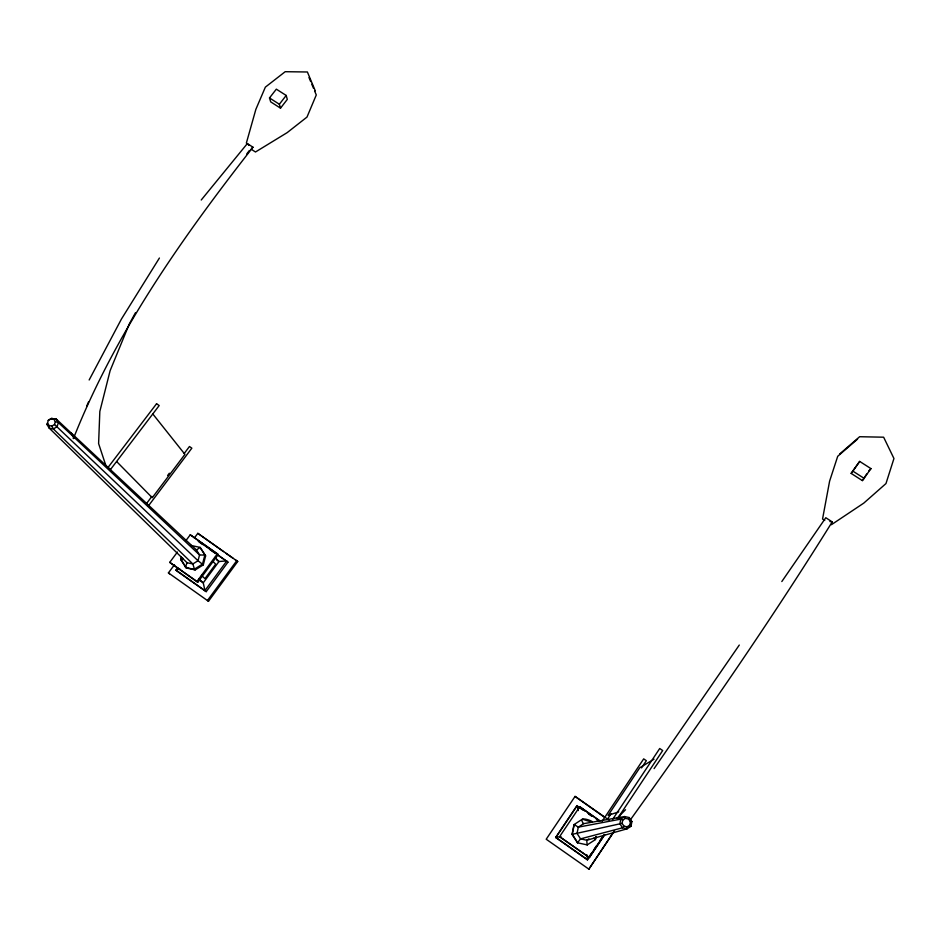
<?xml version="1.0" encoding="UTF-8"?>
<svg xmlns="http://www.w3.org/2000/svg" width="941" height="941" viewBox="0 0 941 941"><rect width="100%" height="100%" fill="white"/><g stroke="black" fill="none" stroke-linecap="round" stroke-linejoin="round"><path stroke-width="1.41" d="M627.118 826.833L623.93 826.127L622.107 823.351L622.73 820.129L625.424 818.352L628.612 819.058L630.423 821.834L629.811 825.057L627.118 826.833L627.118 828.809L586.761 840.242L580.55 838.866L577.045 833.432L578.303 827.151L583.561 823.681L624.671 816.553L629.27 817.564L631.905 821.575L631.011 826.233L627.118 828.809L622.507 827.798L580.55 838.866L577.492 842.795L572.069 834.373L574.01 824.622L582.397 819.152C608.062 827.915 574.257 811.542 583.561 823.681M201.233 200.01L247.342 143.573L252.976 147.208C182.613 237.214 115.79 331.655 73.445 438.494L73.574 436.847L71.022 432.86M595.841 836.749L595.3 839.537L596.112 836.702M625.424 818.352L624.671 816.553L620.789 819.117L578.303 827.151L574.21 824.551L572.257 834.326L577.703 842.771M181.342 556.896L180.672 559.46L186.236 567.964L195.269 569.881L203.303 564.882L205.62 555.896L200.092 547.391L191.07 545.474L191.893 546.286M186.236 567.964L181.531 560.236L182.201 557.672M246.354 143.103L255.87 109.332L265.362 87.137L285.194 71.704L307.389 71.987L315.27 90.806M50.967 418.616L56.201 419.016L196.493 549.979L199.539 554.943L198.033 560.73L192.858 563.953L187.036 562.718L49.179 428.096L47.05 424.567L47.532 423.05L49.003 425.497L51.896 426.097L54.519 424.509L55.331 421.662L53.86 419.215L50.967 418.616L48.226 420.451M47.05 424.567L48.344 420.204M73.445 438.494L73.833 435.483M187.036 562.718L185.401 567.2L195.269 569.881M86.795 405.877L88.56 401.842M628.612 819.058L629.27 817.564M89.16 379.988L121.413 319.093L159.417 258.022M135.433 312.788L129.282 323.986L110.121 370.683L99.828 411.476L98.605 443.576L105.792 465.372M781.818 581.538L825.798 517.726L832.22 521.89C768.656 624.048 699.916 722.876 629.811 820.623M862.379 480.604L870.954 468.618L859.674 461.419L851.158 473.417L862.379 480.604L866.72 474.029M612.65 819.388L659.723 748.507L662.687 750.542L618.061 817.8M585.431 811.33L576.868 805.79L555.649 837.49L587.255 859.733L591.96 852.64M594.312 849.1L596.676 845.559M599.805 840.831L602.158 837.29M604.193 834.843L587.255 859.733M599.993 820.87L579.75 806.731L559.577 836.667L589.301 857.569L604.428 834.785M589.301 857.569L604.734 834.738M613.344 832.197L588.795 869.237L614.532 830.927M851.158 473.417L859.674 461.419M602.064 821.422L643.679 758.869L646.338 760.693L641.539 767.915M607.133 819.67L611.132 813.659M589.101 869.296L546.203 839.231L575.069 796.404L609.415 820.352M739.285 645.055L654.089 768.621M236.85 560.554L207.502 600.44L208.479 601.275L237.72 561.506L197.822 533.335L194.364 537.993M217.418 553.767L218.206 554.602L197.775 582.244L196.928 581.491L217.418 553.767L190.247 534.806L185.977 540.546M177.684 567.741L175.932 570.093L177.308 571.293L206.232 591.642L227.957 562.153L197.786 540.663M169.509 573.81L168.415 572.893L174.461 564.753M197.775 582.244L169.733 562.365L177.426 552.026M146.62 503.4L151.866 496.436M167.604 475.534L169.345 473.217M184.213 453.48L189.459 446.516L191.846 448.163L148.149 506.234M246.742 153.959L249.389 150.489M280.512 108.156L279.359 104.251L286.193 95.453L276.336 89.16L269.491 97.946L270.702 101.875L280.512 108.156L287.311 99.393L286.193 95.453M623.93 826.127L622.507 827.798L619.884 823.775L620.789 819.117L622.73 820.129M868.884 470.747L870.954 468.618M616.978 818.364L625.542 809.719M839.678 453.985L859.639 436.718L883.634 437.2L893.95 458.514L885.975 483.556L863.791 503.106L831.385 524.725M857.557 439.118L837.713 456.291L829.609 481.145L822.552 519.009L824.763 520.444M575.069 796.404L604.322 817.164M196.493 549.979L200.092 547.391L205.62 555.896M620.048 817.353L618.743 818.223L620.143 817.341M588.866 838.854L586.761 840.242L587.125 844.936L595.559 839.501L593.795 838.137M49.179 419.874L52.014 418.157M654.019 759.187L639.798 767.727L608.098 815.388L618.755 811.836M579.75 806.731L599.711 820.952M252.059 147.702L252.976 147.208M182.895 558.319L180.672 559.46L181.531 560.236M179.755 568.917L175.932 570.093L206.232 591.642M628.223 826.986L631.011 826.233L629.811 825.057M555.649 837.49L560.954 836.502M559.577 836.667L589.56 857.592M572.069 834.373L622.107 823.351M630.423 821.834L631.905 821.575M53.86 419.215L56.201 419.016L58.33 422.544L199.539 554.943L204.832 555.108L202.503 564.118L194.446 569.129L192.858 563.953L53.366 428.967L51.896 426.097M829.915 521.549L832.22 521.89M577.492 842.795L587.36 844.924M55.331 421.662L58.33 422.544L57.154 426.661L53.366 428.967L49.179 428.096L49.003 425.497M269.491 97.946L279.359 104.251M853.122 471.3L864.403 478.522M251.071 149.137L255.481 151.995L287.17 132.634L306.989 117.084L316.282 94.959L314.6 90.936M223.57 551.638L197.822 533.335M225.934 553.284L233.003 558.213M235.368 559.86L237.72 561.506M218.206 554.602L190.247 534.806M587.784 812.965L592.477 816.247M596.006 818.705L599.523 821.164M199.069 541.981L202.68 544.51M209.902 549.544L214.724 552.908M218.336 555.425L227.957 562.153M576.868 805.79L582.714 809.872M588.56 813.953L592.065 816.4M596.747 819.67L599.088 821.305M216.653 559.883L218.982 561.506L226.793 560.918L204.973 590.536L203.244 582.844L199.033 579.044M198.586 579.574L203.244 582.844L218.982 561.506L215.007 557.425M169.733 562.365L196.928 581.491M168.415 572.893L208.479 601.275M54.519 424.509L198.033 560.73L203.303 564.882M201.421 575.363L204.962 578.633L215.654 564.153L213.101 561.577M116.684 461.608L152.266 497.718L184.93 454.35L152.854 414.028M247.342 143.573L248.871 145.42M309.001 77.562L310.671 81.573M311.8 84.243L313.482 88.266M578.315 810.566L577.209 805.59L555.884 837.431L587.643 859.768L586.808 854.675M156.559 403.748L107.921 467.595L110.556 469.441L159.194 405.547L156.559 403.748"/></g></svg>
